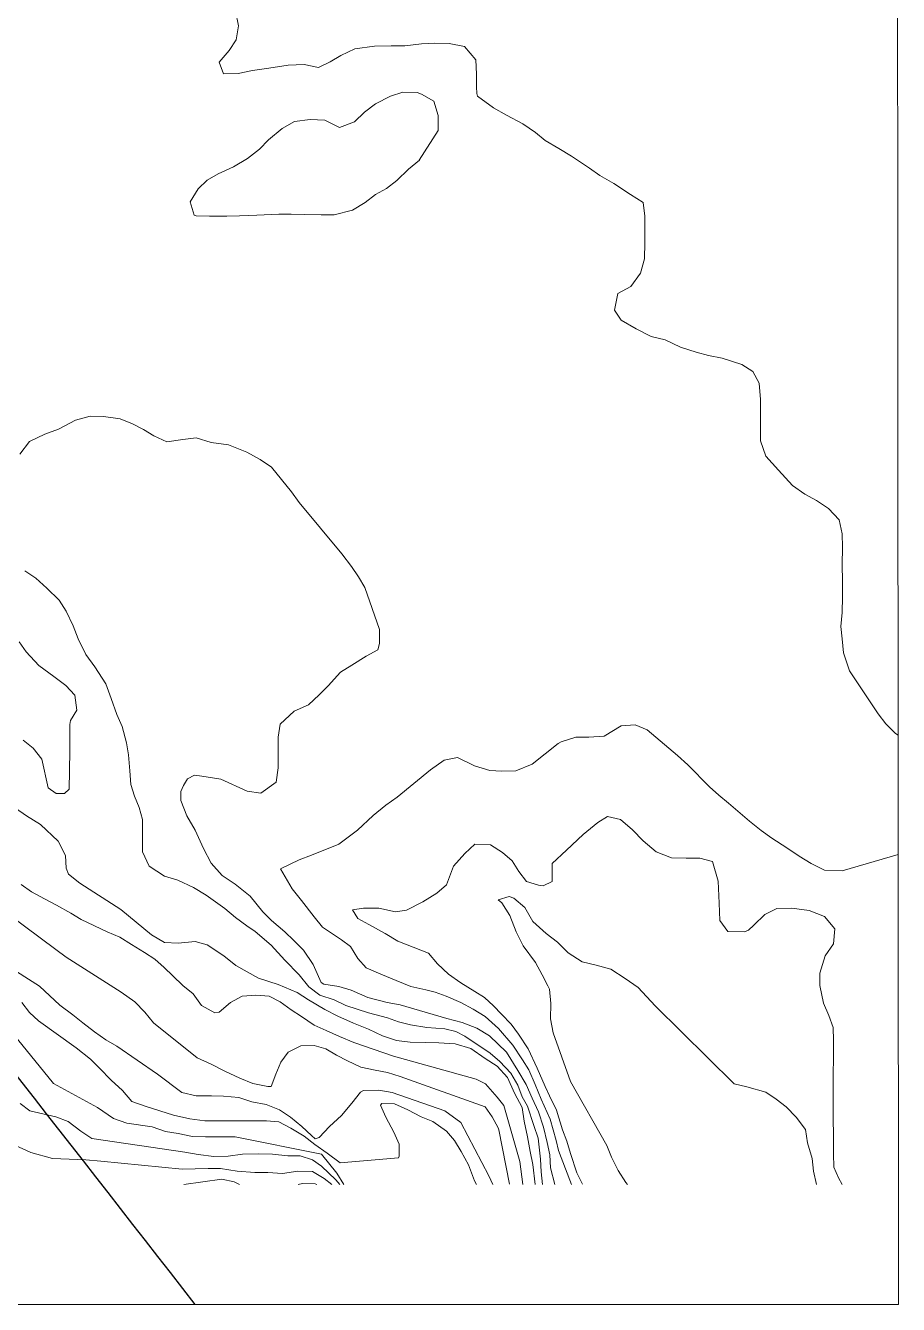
# Model space of a CAD drawing. Header units: metres. Extents: x 30 to 776, y 38 to 676.
# Drawn here: x 623.9 to 769.1, y 38 to 250.6 of the extents above; entities that cross this region are included whole.
import ezdxf

# ---------------------------------------------------------------- set-up
doc = ezdxf.new("R2010")
doc.units = ezdxf.units.M
doc.layers.add('01_Fina', color=7, linetype='Continuous')

msp = doc.modelspace()

# ---------------------------------------------------------------- linework, layer by layer
msp.add_rational_spline([(652.15, 38), (617.46, 82.52), (582.77, 127.04), (548.08, 171.56), (542.31, 178.22), (536.54, 184.88), (530.1, 190.21), (534.78, 194.73), (539.47, 199.25), (551.03, 210.95), (557.7, 218.24), (563.44, 225.99), (572.1, 221.64), (581.33, 224.63), (585.81, 233.23), (590.29, 241.83), (587.44, 251.1), (578.91, 255.7), (579.07, 256.22), (579.22, 256.73), (580.61, 261.5), (581.59, 265.86), (584.12, 279.65), (585.1, 289.29), (586.22, 298.85), (591.69, 298.93), (595.8, 302.54), (596.58, 307.95), (597.37, 313.36), (594.47, 317.99), (589.25, 319.63), (589.74, 322.13), (590.28, 324.61), (591.57, 329.77), (592.35, 332.44), (594.05, 337.47), (594.95, 339.83), (596.99, 344.46), (598.12, 346.73), (600.88, 351.81), (602.56, 354.6), (604.33, 357.35), (614.72, 350.99), (626.66, 353.44), (633.7, 363.39)], [1, 1, 1, 1, 1, 1, 1, 1, 1, 1, 1, 1, 0.808236662267, 0.808236662267, 1, 0.808236662267, 0.808236662267, 1, 1, 1, 1, 1, 1, 1, 1, 0.840906184672, 0.840906184672, 1, 0.840906184672, 0.840906184672, 1, 1, 1, 1, 1, 1, 1, 1, 1, 1, 1, 1, 0.820139114949, 0.820139114949, 1], degree=3, knots=[0, 0, 0, 0, 1, 1, 1, 26.245933, 26.245933, 26.245933, 44.929205, 44.929205, 73.771533, 73.771533, 73.771533, 75.327429, 75.327429, 75.327429, 76.883326, 76.883326, 76.883326, 78.501577, 78.501577, 91.884884, 91.884884, 120.164626, 120.164626, 120.164626, 121.575404, 121.575404, 121.575404, 122.986183, 122.986183, 122.986183, 130.653861, 130.653861, 139.184303, 139.184303, 147.013432, 147.013432, 154.842562, 154.842562, 164.74126, 164.74126, 164.74126, 166.245598, 166.245598, 166.245598, 166.245598])
at = {"layer": '01_Fina', "color": 252, "lineweight": 9, "true_color": 0x939598}
msp.add_lwpolyline([(30.01, 38), (769.1, 38), (768.66, 675.82), (29.57, 675.82), (30.01, 57.96)], dxfattribs=at)
at = {"layer": '01_Fina', "color": 252, "linetype": 'Continuous', "lineweight": 9, "true_color": 0x939598}
for points in [[(658.84, 253.06), (659.32, 250.59), (658.92, 248.25), (657.78, 246.52), (656.13, 244.58), (656.86, 242.64), (659.29, 242.68), (661.68, 243.15), (664.38, 243.56), (667.62, 244.08), (670.26, 244.19), (672.64, 243.65), (674.56, 244.61), (676.37, 245.65), (678.71, 246.8), (681.93, 247.25), (684.75, 247.29), (686.99, 247.28), (689.79, 247.62), (691.97, 247.7), (694.35, 247.69), (696.94, 247.18), (698.83, 244.93), (698.91, 242.55), (698.91, 240.44), (698.95, 239.33), (699.11, 238.91), (701.74, 236.96), (703.89, 235.75), (706.61, 234.31), (708.71, 232.87), (710.35, 231.52), (712.63, 230.2), (714.73, 228.92), (717.69, 226.92), (719.44, 225.73), (721.75, 224.36), (724.54, 222.55), (726.64, 221.22), (726.94, 218.98), (726.93, 216.83), (726.92, 214.58), (726.89, 211.88), (726.19, 209.47), (724.58, 207.28), (722.41, 206.11), (721.86, 203.34), (722.97, 201.64), (725.46, 200.23), (727.96, 198.97), (730.31, 198.38), (732.85, 197.19), (735.46, 196.35), (737.5, 195.77), (739.76, 195.32), (743.04, 194.29), (744.87, 193.13), (745.95, 191.21), (746.17, 188.45), (746.16, 186.33), (746.16, 183.87), (746.15, 181.61), (747.02, 179.06), (749.14, 176.72), (751.47, 174.19), (753.54, 172.73), (755.5, 171.68), (757.49, 170.33), (759.22, 168.47), (759.77, 166.11), (759.8, 163.92), (759.77, 161), (759.79, 158.27), (759.78, 155.66), (759.75, 153.07), (759.53, 150.73), (759.73, 148.7), (759.96, 146.37), (760.96, 143.36), (765.75, 136.21), (767.02, 134.52), (768.63, 132.96), (769.05, 132.64)], [(689.36, 228.28), (692.54, 233.18), (692.55, 235.7), (691.8, 238.08), (689.79, 239.25), (689.07, 239.53), (686.67, 239.58), (684.61, 238.89), (682.1, 237.65), (680.32, 236.27), (678.63, 234.66), (676.12, 233.72), (673.72, 234.93), (671.23, 235.05), (668.66, 234.67), (666.6, 233.54), (664.3, 231.63), (662.81, 230.11), (660.82, 228.56), (658.48, 227.18), (655.93, 225.99), (654.1, 224.93), (652.62, 223.5), (651.31, 221.33), (651.98, 219.11), (652.3, 218.99), (654.52, 218.94), (657.39, 218.95), (659.49, 218.99), (662.38, 219.1), (666.06, 219.29), (668.1, 219.29), (670.23, 219.26), (673.07, 219.18), (675.22, 219.17), (678.3, 219.95), (680.39, 221.24), (682.12, 222.55), (683.96, 223.56), (685.69, 224.9), (687.6, 226.79), (689.43, 228.28)], [(622.96, 179.38), (624.56, 181.5), (627.13, 182.72), (629.38, 183.52), (632.25, 185.04), (634.68, 185.68), (636.88, 185.65), (639.63, 185.24), (641.73, 184.43), (643.53, 183.47), (645.24, 182.43), (647.41, 181.43), (650.05, 181.83), (652.32, 182.08), (654.77, 181.33), (657.66, 180.91), (660.7, 179.74), (662.92, 178.51), (664.81, 177.2), (668.13, 173.1), (669.44, 171.34), (676.54, 162.83), (678.13, 160.69), (679.28, 158.98), (680.36, 157.19), (682.79, 150.2), (682.78, 147.89), (682.5, 146.83), (680.58, 145.79), (678.17, 144.29), (676.31, 143.14), (674.27, 140.86), (672.78, 139.34), (670.97, 137.68), (668.57, 136.65), (666.29, 134.5), (665.96, 132.35), (665.93, 130.02), (665.92, 127.24), (665.59, 124.82), (663.06, 123), (660.75, 123.35), (656.42, 125.35), (653.25, 125.84), (652.04, 126.01), (650.83, 125.42), (650.18, 124.29), (649.74, 123.31), (649.74, 121.77), (650.72, 119.27), (652.15, 116.86), (653.53, 113.82), (654.81, 111.39), (656.63, 109.3), (658.76, 107.86), (661.27, 105.91), (663.41, 103.27), (664.82, 101.83), (667.06, 99.93), (668.56, 98.53), (670.12, 96.91), (671.73, 94.5), (673.07, 91.51), (673.55, 91.23), (676.05, 90.87), (678.08, 90.27), (680.83, 89.01), (684.06, 88.23), (686.24, 87.81), (694, 85.52), (696.55, 84.86), (698.96, 83.92), (701.06, 82.68), (703.9, 79.92), (705.82, 76.87), (707.16, 74.58), (708.19, 72.3), (709.22, 70.01), (710.08, 67.47), (710.68, 64.95), (711.13, 62.87), (711.22, 60.69), (711.95, 57.96)], [(623.77, 159.99), (625.64, 158.78), (627.44, 157.11), (629.49, 155.12), (630.67, 153.29), (631.82, 150.83), (632.64, 148.68), (633.97, 146.08), (635.45, 144.04), (637.29, 141.19), (638.14, 138.78), (639.1, 136.1), (639.97, 134.11), (640.68, 131.37), (641.06, 129.38), (641.24, 126.7), (641.42, 124.43), (642.06, 122.49), (642.84, 120.61), (643.37, 118.64), (643.38, 115.89), (643.37, 113.23), (644.47, 110.87), (647.04, 109.2), (649.23, 108.56), (651.84, 107.33), (653.96, 106.03), (657.06, 103.82), (658.85, 102.33), (660.74, 100.95), (662.09, 100.02), (664.78, 97.72), (667.02, 95.27), (669.41, 92.82), (671.05, 90.83), (672.85, 89.44), (675.26, 88.66), (677.21, 87.72), (680.98, 86.47), (684.14, 85.67), (685.96, 84.99), (687.92, 84.51), (690.64, 84.02), (693.66, 83.83), (695.47, 83.36), (696.97, 82.58), (701.17, 79.8), (702.82, 78.42), (704.61, 76.43), (705.79, 74.45), (706.49, 72.53), (707.41, 70.94), (708.43, 67.75), (709.16, 65.63), (709.57, 62.14), (709.7, 60.02), (709.91, 57.96)], [(623.54, 131.8), (625.18, 130.5), (626.61, 128.69), (627.66, 123.9), (629.01, 122.97), (630.37, 122.95), (631.17, 123.7), (631.25, 126.73), (631.26, 130.09), (631.27, 132.24), (631.3, 134.41), (631.37, 135.08), (632.46, 136.79), (632.1, 139.29), (630.6, 140.91), (628.6, 142.42), (626.15, 144.26), (624.03, 146.49), (622.88, 148.18)], [(769.06, 112.84), (759.76, 110.11), (756.81, 110.2), (754.61, 111.29), (752.6, 112.53), (750.53, 113.94), (748.04, 115.52), (746.26, 116.78), (744.34, 118.36), (742.78, 119.7), (740.86, 121.35), (739.22, 122.68), (737.7, 124.09), (734.08, 127.73), (732.35, 129.27), (727.31, 133.55), (725.3, 134.35), (722.96, 134.2), (720.13, 132.5), (717.63, 132.32), (715.43, 132.33), (713.02, 131.55), (712.49, 131.25), (708.2, 127.82), (705.45, 126.74), (703.16, 126.68), (701.14, 126.78), (698.6, 127.53), (695.78, 128.93), (693.52, 128.49), (691.25, 126.91), (685.75, 122.37), (683.85, 121.01), (681.76, 119.3), (679.14, 116.84), (676.02, 114.52), (671.49, 112.68), (669.41, 111.94), (666.31, 110.41), (668.28, 107.11), (669.8, 105.14), (671.94, 102.45), (673.33, 100.71), (676.44, 98.63), (677.97, 97.53), (679.18, 95.54), (680.57, 93.96), (683.02, 92.93), (685.56, 91.86), (688, 90.88), (690.5, 90.32), (692.07, 89.91), (693.88, 89.28), (696.29, 88.19), (698.39, 87.1), (700.34, 85.87), (702.59, 83.87), (704.97, 81.12), (706.6, 78.67), (707.64, 77), (708.67, 74.56), (709.7, 72.13), (711.17, 68.78), (712.18, 65.28), (712.55, 63.58), (713.72, 60.52), (714.75, 57.96)], [(708.7, 57.96), (708.31, 61.26), (707.85, 63.41), (707.4, 65.86), (706.85, 68.48), (706.49, 70.72), (705.22, 73.15), (704.1, 75.75), (702.37, 77.61), (700.36, 78.88), (697.98, 80.56), (695.37, 81.33), (692.67, 81.48), (690.38, 81.58), (687.88, 81.63), (685.62, 81.87), (683.3, 82.64), (680.95, 83.76), (678.46, 84.76), (675.87, 85.93), (673.72, 87.04), (671, 88.67), (669.08, 89.88), (665.92, 91.21), (662.66, 92.24), (660.77, 93.31), (658.87, 94.33), (656.87, 95.98), (654.1, 97.79), (652.13, 98.33), (649.29, 98.06), (647, 98.16), (644.85, 99.47), (639.78, 103.65), (632.95, 108.04), (631.05, 109.55), (630.66, 110.52), (630.58, 112.67), (629.32, 115.01), (626.41, 117.82), (624.1, 119.26), (622.26, 120.52)], [(759.73, 57.96), (759.15, 59.07), (758.36, 60.81), (758.32, 63.06), (758.32, 65.72), (758.24, 69.33), (758.26, 72.93), (758.27, 75.96), (758.28, 79.27), (758.28, 81.86), (758.25, 84.04), (757.51, 86.03), (756.62, 88.09), (756, 91.01), (756.01, 93.09), (756.9, 95.97), (758.32, 97.94), (758.51, 100.43), (756.78, 102.5), (754.26, 103.48), (751.37, 103.9), (748.9, 103.86), (746.86, 102.81), (745.05, 101.08), (744.17, 100.23), (743.52, 99.95), (740.7, 100.03), (739.39, 101.86), (739.26, 104.71), (739.13, 108.36), (738.19, 111.65), (736.09, 112.23), (733.78, 112.22), (731.37, 112.25), (728.83, 113.25), (726.66, 115.09), (724.89, 116.9), (722.86, 118.66), (720.69, 119.13), (719.09, 118.12), (716.69, 116.12), (713.88, 113.51), (711.5, 111.3), (711.48, 108.3), (710.03, 107.63), (709.22, 107.7), (707.26, 108.3), (705.95, 109.97), (704.84, 111.78), (703.25, 113.15), (701.26, 114.41), (698.65, 114.55), (696.96, 112.96), (695.12, 110.87), (693.91, 107.79), (692.31, 106.41), (689.97, 104.94), (687.28, 103.54), (685.44, 103.3), (682.69, 103.9), (680.14, 103.91), (678.32, 103.6), (679.21, 102.15), (681.01, 101.15), (683.71, 99.66), (685.83, 98.38), (688.37, 97.4), (690.94, 96.42), (692.46, 94.64), (694.26, 92.92), (696.31, 91.48), (698.66, 90.04), (700.23, 89.05), (701.73, 87.67), (703.07, 86.29), (704.71, 84.6), (705.9, 82.92), (707.54, 80.48), (709.01, 77.28), (710.33, 74.24), (711.07, 72.71), (712.24, 70.28), (713.2, 67.05), (713.92, 65.15), (714.56, 63.09), (715.63, 59.87), (716.58, 57.97)], [(623.16, 107.82), (624.92, 106.59), (627.04, 105.45), (629.05, 104.4), (631.43, 103.07), (633.16, 101.98), (637.5, 99.95), (639.6, 99.07), (641.56, 97.86), (643.69, 96.53), (645.44, 95.39), (646.96, 94.05), (648.44, 92.63), (650.07, 91.01), (651.8, 89.64), (653.16, 87.69), (655.4, 86.48), (656.1, 86.62), (657.98, 88.18), (659.92, 89.26), (662.21, 89.42), (664.45, 89.23), (666.28, 88.29), (668.08, 87.01), (669.83, 85.9), (671.93, 84.43), (673.9, 83.53), (676.16, 82.55), (678.51, 81.55), (685.1, 79.28), (698.86, 75.43), (700.43, 74.66), (702.36, 72.49), (703.46, 71.07), (704.27, 68.36), (706.11, 61.75), (706.61, 57.96)], [(618.27, 104.97), (628.93, 97.02), (630.66, 95.72), (639.82, 89.95), (642.11, 88.3), (643.77, 86.61), (645.2, 84.85), (652.46, 79.02), (654.8, 77.97), (657.08, 76.81), (659.55, 75.62), (661.7, 74.75), (664.24, 74.21), (664.75, 74.21), (665.52, 76.27), (666.36, 78.3), (667.59, 79.92), (669.7, 81), (671.92, 81.08), (673.88, 80.52), (675.64, 79.47), (677.44, 78.5), (679.7, 77.47), (682.04, 76.93), (684.12, 76.55), (686.22, 75.9), (700.34, 70.86), (701.53, 69.19), (702.52, 67.36), (702.66, 67.03), (704.42, 57.99)], [(755.49, 57.96), (755, 60.18), (754.73, 62.26), (753.97, 64.88), (753.66, 67.1), (752.09, 69.14), (750.43, 70.85), (748.75, 72.11), (747.06, 73.32), (743.9, 74.16), (741.77, 74.68), (728.63, 87.67), (725.8, 90.69), (723.67, 92.2), (721.25, 93.73), (718.8, 94.41), (716.49, 94.95), (714.18, 96.46), (712.38, 98.25), (710.49, 99.69), (708.3, 101.69), (706.94, 104), (705.12, 105.53), (704.37, 105.84), (702.55, 105.26), (703.13, 104.8), (704.44, 102.67), (705.5, 99.98), (706.69, 97.6), (708.72, 94.84), (709.84, 92.8), (710.81, 90.97), (711.06, 90.44), (711.26, 88.03), (711.25, 85.51), (711.66, 83.15), (714.53, 75.09), (720.6, 64.41), (721.36, 62.46), (722.46, 60.26), (723.75, 58.29), (724.02, 57.96)], [(622.42, 93.34), (624.4, 92.09), (626.25, 90.92), (629.64, 87.74), (631.79, 86.16), (633.47, 84.82), (635.38, 83.31), (637.25, 81.98), (639.12, 80.96), (645.88, 76.29), (649.9, 73.24), (652.3, 72.68), (654.82, 72.67), (656.84, 72.64), (659.38, 72.38), (661.55, 71.66), (663.91, 71.25), (666.13, 70.35), (668, 69.11), (669.89, 67.58), (671.48, 66.07), (672.08, 65.56), (672.77, 65.77), (674.49, 67.57), (676.44, 69.43), (678.16, 71.44), (679.64, 73.29), (680.13, 73.56), (682.67, 73.65), (684.89, 73.25), (693.66, 70.17), (696.34, 68.27), (700.97, 59.41), (701.62, 57.96)], [(623.3, 88.18), (624.6, 86.53), (626.07, 85.17), (632.35, 80.66), (634.7, 78.78), (636.22, 77.27), (638.18, 75.29), (640.05, 73.55), (641.57, 71.75), (643.95, 70.93), (648.5, 69.48), (651.25, 68.85), (653.72, 68.54), (656.41, 68.55), (659.07, 68.54), (661.24, 68.53), (663.99, 68.53), (666.07, 68.36), (668.04, 67.33), (670.25, 65.98), (672.03, 64.59), (674.1, 63.13), (676.25, 61.57), (685.97, 62.39), (686.08, 62.65), (686.07, 64.66), (685.17, 66.65), (683.86, 69.11), (682.94, 71.12), (683.18, 71.4), (685.3, 71.35), (687.5, 70.34), (689.73, 69.19), (691.65, 68.43), (693.94, 66.79), (695.25, 65.23), (696.36, 63.42), (697.57, 61.2), (698.61, 58.56), (698.92, 57.96)], [(621.85, 82.98), (628.59, 74.76), (635.9, 70.75), (638.55, 68.91), (640.77, 68.16), (644.96, 67.55), (647.2, 66.75), (649.32, 66.4), (651.66, 65.95), (653.83, 65.85), (656.3, 65.85), (658.78, 65.84), (673.14, 62.97), (675.71, 59.85), (676.86, 57.96)], [(623.04, 71.39), (624.63, 70.2), (628.96, 69.19), (631.03, 68.39), (633.1, 66.8), (634.94, 65.61), (650.43, 63.32), (652.62, 62.93), (655.24, 62.61), (657.6, 62.65), (659.98, 62.97), (662.65, 63.03), (665.01, 63.01), (667.52, 62.72), (669.6, 62.7), (671.62, 62.02), (673.12, 61.01), (675.51, 58.74), (676.18, 57.96)], [(618.68, 66.04), (624.82, 63.27), (628.39, 62.28), (633.94, 62.02), (636.43, 61.82), (649.98, 60.48), (654.27, 60.62), (656.33, 60.59), (659.12, 60.18), (662.06, 59.96), (664.2, 59.92), (666.67, 59.75), (669.19, 60.14), (671.66, 60.08), (673.56, 58.94), (674.85, 57.96)], [(650.23, 57.96), (656.56, 58.82), (658.61, 58.37), (659.5, 57.96)], [(669.27, 57.96), (670, 58.08), (672.06, 58.07), (672.39, 57.96)]]:
    msp.add_lwpolyline(points, dxfattribs=at)

doc.saveas('drawing.dxf')
